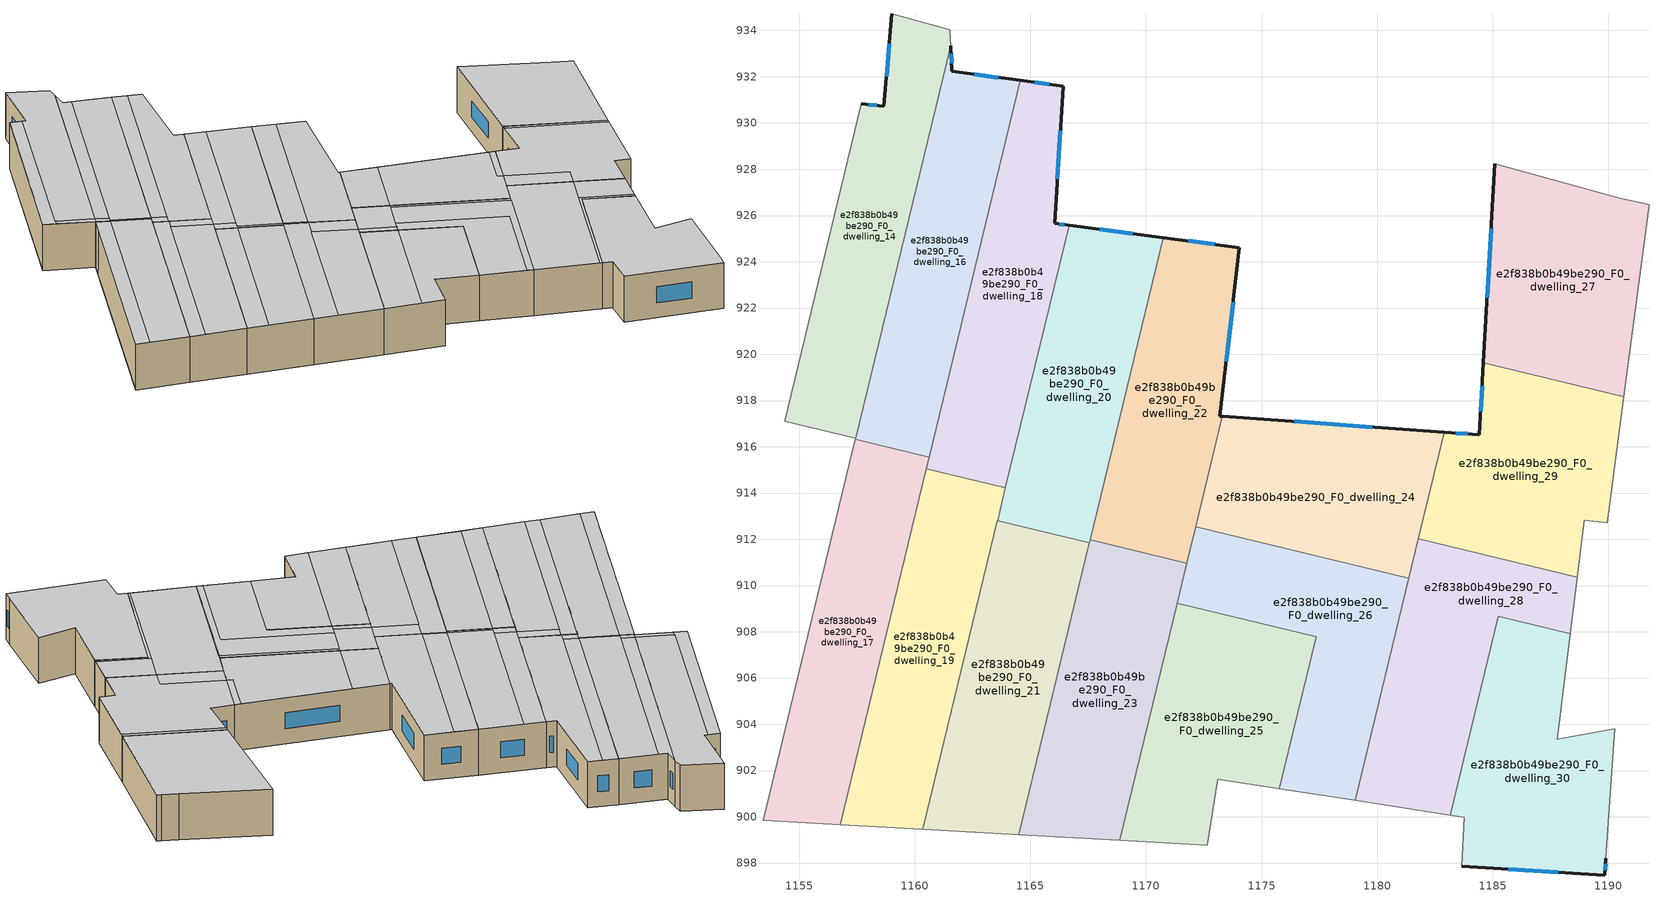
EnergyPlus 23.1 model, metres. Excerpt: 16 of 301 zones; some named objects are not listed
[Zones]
e2f838b0b49be290_F0_dwelling_14
 floor ground (EU_floor_Construction): 1161.52,934.03 1161.56,933.35 1157.44,916.37 1154.37,917.11 1157.69,930.83 1158.67,930.73 1159.01,934.72 z0
 wall outside (EU_wall_Construction): 1159.01,934.72 1158.67,930.73 1157.69,930.83 z0:3
 wall adiabatic (EU_wall_Construction): 1161.56,933.35 1161.52,934.03 1159.01,934.72 z0:3
 wall to e2f838b0b49be290_F0_dwelling_12 (EU_wall_Construction): 1157.69,930.83 1154.37,917.11 1157.44,916.37 z0:3
 wall to e2f838b0b49be290_F0_dwelling_16 (EU_wall_Construction): 1157.44,916.37 1161.56,933.35 z0:3
 window (EU_Window_Construction): 1158.35,930.76 1158.01,930.8 / 1158.9,933.42 1158.78,932.03 z0.98:2.02
 ceiling to e2f838b0b49be290_F1_dwelling_14 (EU_floor_Construction): 1157.53,916.72 1161.56,933.35 1161.52,934.03 1159.01,934.72 1158.67,930.73 1158.48,930.75 1155.22,917.28 z3
 ceiling to e2f838b0b49be290_F1_dwelling_12 (EU_floor_Construction): 1155.14,916.93 1158.48,930.75 1157.69,930.83 1154.37,917.11 z3
 ceiling to e2f838b0b49be290_F1_dwelling_15 (EU_floor_Construction): 1157.44,916.37 1157.53,916.72 1155.22,917.28 1155.14,916.93 z3
e2f838b0b49be290_F0_dwelling_16
 floor ground (EU_floor_Construction): 1164.57,931.84 1160.62,915.54 1157.43,916.32 1161.56,933.35 1161.61,932.23 z0
 wall outside (EU_wall_Construction): 1164.57,931.84 1161.61,932.23 1161.56,933.35 z0:3
 wall to e2f838b0b49be290_F0_dwelling_17 (EU_wall_Construction): 1157.43,916.32 1160.62,915.54 z0:3
 wall to e2f838b0b49be290_F0_dwelling_18 (EU_wall_Construction): 1160.62,915.54 1164.57,931.84 z0:3
 wall to e2f838b0b49be290_F0_dwelling_12 (EU_wall_Construction): 1157.44,916.37 1157.43,916.32 z0:3
 window (EU_Window_Construction): 1163.61,931.97 1162.57,932.1 / 1161.59,932.59 1161.57,932.98 z0.98:2.02
 ceiling to e2f838b0b49be290_F1_dwelling_16 (EU_floor_Construction): 1160.65,915.65 1164.57,931.84 1162.16,932.16 1158.3,916.22 z3
 ceiling to e2f838b0b49be290_F1_dwelling_14 (EU_floor_Construction): 1158.37,916.52 1162.16,932.16 1161.61,932.23 1161.56,933.35 1157.53,916.72 z3
 ceiling to e2f838b0b49be290_F1_dwelling_17 (EU_floor_Construction): 1160.62,915.54 1160.65,915.65 1158.3,916.22 1158.27,916.11 z3
 ceiling to e2f838b0b49be290_F1_dwelling_15 (EU_floor_Construction): 1158.27,916.11 1158.37,916.52 1157.53,916.72 1157.43,916.32 z3
e2f838b0b49be290_F0_dwelling_17
 floor ground (EU_floor_Construction): 1160.62,915.54 1156.77,899.66 1153.44,899.85 1157.43,916.32 z0
 wall adiabatic (EU_wall_Construction): 1153.44,899.85 1156.77,899.66 z0:3
 wall to e2f838b0b49be290_F0_dwelling_15 (EU_wall_Construction): 1157.2,915.35 1153.44,899.85 z0:3
 wall to e2f838b0b49be290_F0_dwelling_19 (EU_wall_Construction): 1156.77,899.66 1160.5,915.06 z0:3
 wall to e2f838b0b49be290_F0_dwelling_12 (EU_wall_Construction): 1157.43,916.32 1157.2,915.35 z0:3
 wall to e2f838b0b49be290_F0_dwelling_18 (EU_wall_Construction): 1160.5,915.06 1160.62,915.54 z0:3
 ceiling to e2f838b0b49be290_F1_dwelling_17 (EU_floor_Construction): 1156.77,899.66 1160.62,915.54 1158.27,916.11 1154.32,899.8 z3
 ceiling to e2f838b0b49be290_F1_dwelling_15 (EU_floor_Construction): 1154.32,899.8 1158.27,916.11 1157.43,916.32 1153.44,899.85 z3
e2f838b0b49be290_F0_dwelling_18
 floor ground (EU_floor_Construction): 1166.42,931.6 1166.05,925.66 1166.67,925.58 1163.93,914.23 1160.5,915.06 1164.57,931.84 z0
 wall outside (EU_wall_Construction): 1166.67,925.58 1166.05,925.66 1166.42,931.6 1164.57,931.84 z0:3
 wall to e2f838b0b49be290_F0_dwelling_19 (EU_wall_Construction): 1160.5,915.06 1163.93,914.23 z0:3
 wall to e2f838b0b49be290_F0_dwelling_20 (EU_wall_Construction): 1163.93,914.23 1166.67,925.58 z0:3
 window (EU_Window_Construction): 1166.17,927.59 1166.3,929.67 / 1166.47,925.6 1166.25,925.63 / 1165.82,931.68 1165.17,931.76 z0.98:2.02
 ceiling to e2f838b0b49be290_F1_dwelling_18 (EU_floor_Construction): 1163.93,914.23 1166.67,925.58 1166.05,925.66 1166.42,931.6 1165.56,931.71 1161.47,914.83 z3
 ceiling to e2f838b0b49be290_F1_dwelling_16 (EU_floor_Construction): 1161.61,915.42 1165.56,931.71 1164.57,931.84 1160.65,915.65 z3
 ceiling to e2f838b0b49be290_F1_dwelling_17 (EU_floor_Construction): 1161.47,914.83 1161.61,915.42 1160.65,915.65 1160.5,915.06 z3
e2f838b0b49be290_F0_dwelling_19
 floor ground (EU_floor_Construction): 1163.93,914.23 1160.35,899.46 1156.77,899.66 1160.5,915.06 z0
 wall adiabatic (EU_wall_Construction): 1156.77,899.66 1160.35,899.46 z0:3
 wall to e2f838b0b49be290_F0_dwelling_21 (EU_wall_Construction): 1160.35,899.46 1163.58,912.81 z0:3
 wall to e2f838b0b49be290_F0_dwelling_20 (EU_wall_Construction): 1163.58,912.81 1163.93,914.23 z0:3
 ceiling to e2f838b0b49be290_F1_dwelling_19 (EU_floor_Construction): 1160.35,899.46 1163.74,913.47 1161.28,914.07 1157.78,899.61 z3
 ceiling to e2f838b0b49be290_F1_dwelling_17 (EU_floor_Construction): 1157.78,899.61 1161.47,914.83 1160.5,915.06 1156.77,899.66 z3
 ceiling to e2f838b0b49be290_F1_dwelling_18 (EU_floor_Construction): 1163.74,913.47 1163.93,914.23 1161.47,914.83 1161.28,914.07 z3
e2f838b0b49be290_F0_dwelling_20
 floor ground (EU_floor_Construction): 1170.75,925.04 1167.56,911.85 1163.58,912.81 1166.67,925.58 z0
 wall outside (EU_wall_Construction): 1170.75,925.04 1166.67,925.58 z0:3
 wall to e2f838b0b49be290_F0_dwelling_21 (EU_wall_Construction): 1163.58,912.81 1167.56,911.85 z0:3
 wall to e2f838b0b49be290_F0_dwelling_22 (EU_wall_Construction): 1167.59,911.98 1170.75,925.04 z0:3
 wall to e2f838b0b49be290_F0_dwelling_23 (EU_wall_Construction): 1167.56,911.85 1167.59,911.98 z0:3
 window (EU_Window_Construction): 1169.43,925.21 1168,925.4 z0.98:2.02
 ceiling to e2f838b0b49be290_F1_dwelling_20 (EU_floor_Construction): 1167.61,912.05 1170.75,925.04 1168.03,925.4 1164.95,912.69 z3
 ceiling to e2f838b0b49be290_F1_dwelling_18 (EU_floor_Construction): 1165.06,913.15 1168.03,925.4 1166.67,925.58 1163.74,913.47 z3
 ceiling to e2f838b0b49be290_F1_dwelling_19 (EU_floor_Construction): 1164.9,912.49 1165.06,913.15 1163.74,913.47 1163.58,912.81 z3
 ceiling to e2f838b0b49be290_F1_dwelling_21 (EU_floor_Construction): 1167.56,911.85 1167.61,912.05 1164.95,912.69 1164.9,912.49 z3
e2f838b0b49be290_F0_dwelling_21
 floor ground (EU_floor_Construction): 1167.56,911.85 1164.5,899.23 1160.35,899.46 1163.58,912.81 z0
 wall adiabatic (EU_wall_Construction): 1160.35,899.46 1164.5,899.23 z0:3
 wall to e2f838b0b49be290_F0_dwelling_23 (EU_wall_Construction): 1164.5,899.23 1167.56,911.85 z0:3
 ceiling to e2f838b0b49be290_F1_dwelling_21 (EU_floor_Construction): 1164.5,899.23 1167.56,911.85 1164.9,912.49 1161.73,899.39 z3
 ceiling to e2f838b0b49be290_F1_dwelling_19 (EU_floor_Construction): 1161.73,899.39 1164.9,912.49 1163.58,912.81 1160.35,899.46 z3
e2f838b0b49be290_F0_dwelling_22
 floor ground (EU_floor_Construction): 1174.04,924.61 1173.2,917.33 1173.3,917.32 1171.76,910.97 1167.59,911.98 1170.75,925.04 z0
 wall outside (EU_wall_Construction): 1173.3,917.32 1173.2,917.33 1174.04,924.61 1170.75,925.04 z0:3
 wall to e2f838b0b49be290_F0_dwelling_23 (EU_wall_Construction): 1167.59,911.98 1171.76,910.97 z0:3
 wall to e2f838b0b49be290_F0_dwelling_24 (EU_wall_Construction): 1172.14,912.55 1173.3,917.32 z0:3
 wall to e2f838b0b49be290_F0_dwelling_26 (EU_wall_Construction): 1171.76,910.97 1172.14,912.55 z0:3
 window (EU_Window_Construction): 1173.47,919.7 1173.77,922.24 / 1172.97,924.75 1171.82,924.9 z0.98:2.02
 ceiling to e2f838b0b49be290_F1_dwelling_22 (EU_floor_Construction): 1171.76,910.97 1173.3,917.32 1173.2,917.33 1174.04,924.61 1172.26,924.84 1169.06,911.63 z3
 ceiling to e2f838b0b49be290_F1_dwelling_20 (EU_floor_Construction): 1169.07,911.69 1172.26,924.84 1170.75,925.04 1167.61,912.05 z3
 ceiling to e2f838b0b49be290_F1_dwelling_21 (EU_floor_Construction): 1169.06,911.63 1169.07,911.69 1167.61,912.05 1167.59,911.98 z3
e2f838b0b49be290_F0_dwelling_23
 floor ground (EU_floor_Construction): 1171.76,910.97 1168.86,898.99 1164.5,899.23 1167.59,911.98 z0
 wall adiabatic (EU_wall_Construction): 1164.5,899.23 1168.86,898.99 z0:3
 wall to e2f838b0b49be290_F0_dwelling_25 (EU_wall_Construction): 1168.86,898.99 1171.34,909.24 z0:3
 wall to e2f838b0b49be290_F0_dwelling_26 (EU_wall_Construction): 1171.34,909.24 1171.76,910.97 z0:3
 ceiling to e2f838b0b49be290_F1_dwelling_23 (EU_floor_Construction): 1168.86,898.99 1171.45,909.7 1168.75,910.36 1166.04,899.15 z3
 ceiling to e2f838b0b49be290_F1_dwelling_21 (EU_floor_Construction): 1166.04,899.15 1169.06,911.63 1167.59,911.98 1164.5,899.23 z3
 ceiling to e2f838b0b49be290_F1_dwelling_22 (EU_floor_Construction): 1171.45,909.7 1171.76,910.97 1169.06,911.63 1168.75,910.36 z3
e2f838b0b49be290_F0_dwelling_24
 floor ground (EU_floor_Construction): 1182.9,916.63 1181.37,910.31 1172.14,912.55 1173.3,917.32 z0
 wall outside (EU_wall_Construction): 1182.9,916.63 1173.3,917.32 z0:3
 wall to e2f838b0b49be290_F0_dwelling_26 (EU_wall_Construction): 1172.14,912.55 1181.37,910.31 z0:3
 wall to e2f838b0b49be290_F0_dwelling_29 (EU_wall_Construction): 1181.78,912.02 1182.9,916.63 z0:3
 wall to e2f838b0b49be290_F0_dwelling_28 (EU_wall_Construction): 1181.37,910.31 1181.78,912.02 z0:3
 window (EU_Window_Construction): 1179.78,916.85 1176.42,917.1 z0.98:2.02
 ceiling to e2f838b0b49be290_F1_dwelling_24 (EU_floor_Construction): 1181.37,910.31 1182.1,913.34 1181.72,913.43 1182.5,916.66 1175.65,917.15 1174.4,912 z3
 ceiling to e2f838b0b49be290_F1_dwelling_22 (EU_floor_Construction): 1174.4,912 1175.65,917.15 1173.3,917.32 1172.14,912.55 z3
 ceiling to e2f838b0b49be290_F1_dwelling_28 (EU_floor_Construction): 1182.1,913.34 1182.9,916.63 1182.5,916.66 1181.72,913.43 z3
e2f838b0b49be290_F0_dwelling_25
 floor ground (EU_floor_Construction): 1177.36,907.79 1175.77,901.21 1173.1,901.62 1172.64,898.78 1168.86,898.99 1171.34,909.24 z0
 wall to e2f838b0b49be290_F0_dwelling_26 (EU_wall_Construction): 1175.77,901.21 1177.36,907.79 1171.34,909.24 z0:3
 wall adiabatic (EU_wall_Construction): 1168.86,898.99 1172.64,898.78 1173.1,901.62 1175.77,901.21 z0:3
 ceiling to e2f838b0b49be290_F1_dwelling_25 (EU_floor_Construction): 1175.77,901.21 1177.36,907.79 1173.6,908.7 1171.22,898.86 1172.64,898.78 1173.1,901.62 z3
 ceiling to e2f838b0b49be290_F1_dwelling_23 (EU_floor_Construction): 1171.22,898.86 1173.6,908.7 1171.34,909.24 1168.86,898.99 z3
e2f838b0b49be290_F0_dwelling_26
 floor ground (EU_floor_Construction): 1181.37,910.31 1179.04,900.71 1175.77,901.21 1177.36,907.79 1171.34,909.24 1172.14,912.55 z0
 wall adiabatic (EU_wall_Construction): 1175.77,901.21 1179.04,900.71 z0:3
 wall to e2f838b0b49be290_F0_dwelling_28 (EU_wall_Construction): 1179.04,900.71 1181.37,910.31 z0:3
 ceiling to e2f838b0b49be290_F1_dwelling_27 (EU_floor_Construction): 1179.04,900.71 1181.3,910.05 1174.33,911.74 1173.82,909.62 1180.41,908.02 1178.65,900.77 z3
 ceiling to e2f838b0b49be290_F1_dwelling_25 (EU_floor_Construction): 1178.65,900.77 1180.41,908.02 1173.82,909.62 1173.6,908.7 1177.36,907.79 1175.77,901.21 z3
 ceiling to e2f838b0b49be290_F1_dwelling_23 (EU_floor_Construction): 1173.6,908.7 1173.71,909.16 1171.45,909.7 1171.34,909.24 z3
 ceiling to e2f838b0b49be290_F1_dwelling_22 (EU_floor_Construction): 1173.71,909.16 1174.4,912 1172.14,912.55 1171.45,909.7 z3
 ceiling to e2f838b0b49be290_F1_dwelling_24 (EU_floor_Construction): 1181.3,910.05 1181.37,910.31 1174.4,912 1174.34,911.74 z3
e2f838b0b49be290_F0_dwelling_27
 floor ground (EU_floor_Construction): 1191.51,926.52 1191.75,926.47 1190.67,918.17 1184.59,919.64 1185.08,928.23 1190.48,926.75 z0
 wall outside (EU_wall_Construction): 1185.08,928.23 1184.59,919.64 z0:3
 wall adiabatic (EU_wall_Construction): 1190.67,918.17 1191.75,926.47 1191.51,926.52 1190.48,926.75 1185.08,928.23 z0:3
 wall to e2f838b0b49be290_F0_dwelling_29 (EU_wall_Construction): 1184.59,919.64 1190.67,918.17 z0:3
 window (EU_Window_Construction): 1184.92,925.44 1184.75,922.43 z0.98:2.02
 ceiling to e2f838b0b49be290_F1_dwelling_26 (EU_floor_Construction): 1190.67,918.17 1191.75,926.47 1191.51,926.52 1190.48,926.75 1185.08,928.23 1184.59,919.64 z3
e2f838b0b49be290_F0_dwelling_28
 floor ground (EU_floor_Construction): 1188.65,910.36 1188.35,907.92 1185.23,908.67 1183.15,900.07 1179.04,900.71 1181.78,912.02 z0
 wall to e2f838b0b49be290_F0_dwelling_29 (EU_wall_Construction): 1188.65,910.36 1181.78,912.02 z0:3
 wall adiabatic (EU_wall_Construction): 1188.35,907.92 1188.65,910.36 / 1179.04,900.71 1183.15,900.07 z0:3
 wall to e2f838b0b49be290_F0_dwelling_30 (EU_wall_Construction): 1183.15,900.07 1185.23,908.67 1188.35,907.92 z0:3
 ceiling to e2f838b0b49be290_F1_dwelling_28 (EU_floor_Construction): 1188.37,908.11 1188.65,910.36 1185.68,911.08 1185.15,908.89 z3
 ceiling to e2f838b0b49be290_F1_dwelling_29 (EU_floor_Construction): 1183.15,900.07 1185.23,908.67 1188.35,907.92 1188.37,908.11 1185.15,908.89 1183.02,900.09 z3
 ceiling adiabatic (EU_roof_Construction): 1183.02,900.09 1185.68,911.08 1181.78,912.02 1179.04,900.71 z3
e2f838b0b49be290_F0_dwelling_29
 floor ground (EU_floor_Construction): 1190.67,918.17 1189.96,912.72 1188.95,912.83 1188.65,910.36 1181.78,912.02 1182.9,916.63 1184.41,916.52 1184.59,919.64 z0
 wall outside (EU_wall_Construction): 1184.59,919.64 1184.41,916.52 1182.9,916.63 z0:3
 wall adiabatic (EU_wall_Construction): 1188.65,910.36 1188.95,912.83 1189.96,912.72 1190.67,918.17 z0:3
 window (EU_Window_Construction): 1183.92,916.55 1183.39,916.59 / 1184.53,918.63 1184.47,917.53 z0.98:2.02
 ceiling to e2f838b0b49be290_F1_dwelling_28 (EU_floor_Construction): 1188.65,910.36 1188.95,912.83 1189.96,912.72 1190.63,917.92 1184.58,919.38 1184.41,916.52 1182.9,916.63 1182.1,913.34 1186,912.39 1185.68,911.08 z3
 ceiling to e2f838b0b49be290_F1_dwelling_26 (EU_floor_Construction): 1190.63,917.92 1190.67,918.17 1184.59,919.64 1184.58,919.38 z3
 ceiling to e2f838b0b49be290_F1_dwelling_24 (EU_floor_Construction): 1185.68,911.08 1186,912.39 1182.1,913.34 1181.78,912.02 z3
e2f838b0b49be290_F0_dwelling_30
 floor ground (EU_floor_Construction): 1188.35,907.92 1187.79,903.35 1190.26,903.8 1189.89,898.21 1189.84,897.48 1183.65,897.87 1183.77,899.98 1183.15,900.07 1185.23,908.67 z0
 wall outside (EU_wall_Construction): 1183.65,897.87 1189.84,897.48 1189.89,898.21 z0:3
 wall adiabatic (EU_wall_Construction): 1189.89,898.21 1190.26,903.8 1187.79,903.35 1188.35,907.92 / 1183.15,900.07 1183.77,899.98 1183.65,897.87 z0:3
 window (EU_Window_Construction): 1189.86,897.72 1189.87,897.97 / 1185.66,897.74 1187.83,897.6 z0.98:2.02
 ceiling to e2f838b0b49be290_F1_dwelling_29 (EU_floor_Construction): 1189.84,897.48 1189.89,898.21 1190.26,903.8 1187.79,903.35 1188.35,907.92 1185.23,908.67 1183.15,900.07 1183.77,899.98 1183.65,897.87 z3
[Building]
EU S2 Campaign: North Axis=0; Terrain=City; Solar Distribution=FullExterior
[Site:Location]
Bologna: Latitude=44.5; Longitude=11.25; Time Zone=1; Elevation=37
[SizingPeriod:WeatherFileDays]
AnnualSizingPeriod: Begin Month=1; Begin Day of Month=1; End Month=12; End Day of Month=31; Day of Week for Start Day=Monday; Use Weather File Daylight Saving Period=No; Use Weather File Rain and Snow Indicators=No
[MATERIAL]
EU_InternalMass_Material: Roughness=MediumRough; Thickness=0.1; Conductivity=1; Density=1800; Specific Heat=900; Thermal Absorptance=0.9; Solar Absorptance=0.7; Visible Absorptance=0.7
[MATERIAL:NOMASS] Roughness=MediumRough; Thermal Absorptance=0.9; Solar Absorptance=0.7; Visible Absorptance=0.7
Name | Thermal Resistance
EU_wall_NoMass | 0.905828
EU_roof_NoMass | 0.37593
EU_floor_NoMass | 0.67114
[WINDOWMATERIAL:SIMPLEGLAZINGSYSTEM]
EU_Window_SimpleGlazing: UFactor=4.52486; Solar Heat Gain Coefficient=0.85; Visible Transmittance=0.85
[CONSTRUCTION]
EU_wall_Construction: EU_wall_NoMass
EU_roof_Construction: EU_roof_NoMass
EU_floor_Construction: EU_floor_NoMass
EU_Window_Construction: EU_Window_SimpleGlazing
EU_InternalMass_Construction: EU_InternalMass_Material
[ZONE] Type=1; Multiplier=1; Ceiling Height=autocalculate; Floor Area=autocalculate; Part of Total Floor Area=Yes
Name | Volume
e2f838b0b49be290_F0_dwelling_14 | 163.856
e2f838b0b49be290_F0_dwelling_16 | 163.905
e2f838b0b49be290_F0_dwelling_17 | 163.89
e2f838b0b49be290_F0_dwelling_18 | 163.912
e2f838b0b49be290_F0_dwelling_19 | 163.937
e2f838b0b49be290_F0_dwelling_20 | 163.925
e2f838b0b49be290_F0_dwelling_21 | 163.915
e2f838b0b49be290_F0_dwelling_22 | 163.889
e2f838b0b49be290_F0_dwelling_23 | 163.887
e2f838b0b49be290_F0_dwelling_24 | 162.411
e2f838b0b49be290_F0_dwelling_25 | 163.903
e2f838b0b49be290_F0_dwelling_26 | 162.401
e2f838b0b49be290_F0_dwelling_27 | 164.665
e2f838b0b49be290_F0_dwelling_28 | 164.937
e2f838b0b49be290_F0_dwelling_29 | 165.152
e2f838b0b49be290_F0_dwelling_30 | 163.908
[INTERNALMASS] Construction=EU_InternalMass_Construction
Name | Zone or ZoneList | Surface Area
e2f838b0b49be290_F0_dwelling_14_EU_InternalMass | e2f838b0b49be290_F0_dwelling_14 | 54.6184
e2f838b0b49be290_F0_dwelling_16_EU_InternalMass | e2f838b0b49be290_F0_dwelling_16 | 54.6358
e2f838b0b49be290_F0_dwelling_17_EU_InternalMass | e2f838b0b49be290_F0_dwelling_17 | 54.6296
e2f838b0b49be290_F0_dwelling_18_EU_InternalMass | e2f838b0b49be290_F0_dwelling_18 | 54.6375
e2f838b0b49be290_F0_dwelling_19_EU_InternalMass | e2f838b0b49be290_F0_dwelling_19 | 54.6467
e2f838b0b49be290_F0_dwelling_20_EU_InternalMass | e2f838b0b49be290_F0_dwelling_20 | 54.6423
e2f838b0b49be290_F0_dwelling_21_EU_InternalMass | e2f838b0b49be290_F0_dwelling_21 | 54.6383
e2f838b0b49be290_F0_dwelling_22_EU_InternalMass | e2f838b0b49be290_F0_dwelling_22 | 54.6295
e2f838b0b49be290_F0_dwelling_23_EU_InternalMass | e2f838b0b49be290_F0_dwelling_23 | 54.629
e2f838b0b49be290_F0_dwelling_24_EU_InternalMass | e2f838b0b49be290_F0_dwelling_24 | 54.1357
e2f838b0b49be290_F0_dwelling_25_EU_InternalMass | e2f838b0b49be290_F0_dwelling_25 | 54.6332
e2f838b0b49be290_F0_dwelling_26_EU_InternalMass | e2f838b0b49be290_F0_dwelling_26 | 54.1338
e2f838b0b49be290_F0_dwelling_27_EU_InternalMass | e2f838b0b49be290_F0_dwelling_27 | 54.8907
e2f838b0b49be290_F0_dwelling_28_EU_InternalMass | e2f838b0b49be290_F0_dwelling_28 | 54.9719
e2f838b0b49be290_F0_dwelling_29_EU_InternalMass | e2f838b0b49be290_F0_dwelling_29 | 55.0543
e2f838b0b49be290_F0_dwelling_30_EU_InternalMass | e2f838b0b49be290_F0_dwelling_30 | 54.6356
[OTHEREQUIPMENT] Fuel Type=Electricity; Design Level Calculation Method=Watts/Area; Power per Zone Floor Area=1; Fraction Latent=0; Fraction Radiant=0; Fraction Lost=0; Carbon Dioxide Generation Rate=0; EndUse Subcategory=EU_Step8_InternalGains
Name | Zone or ZoneList or Space or SpaceList | Schedule
EU_Step8_InternalGain_e2f838b0b49be290_F0_dwelling_14_f000 | e2f838b0b49be290_F0_dwelling_14 | EU_Step8_GainSchedule_e2f838b0b49be290_F0_dwelling_14_f000
EU_Step8_InternalGain_e2f838b0b49be290_F0_dwelling_16_f000 | e2f838b0b49be290_F0_dwelling_16 | EU_Step8_GainSchedule_e2f838b0b49be290_F0_dwelling_16_f000
EU_Step8_InternalGain_e2f838b0b49be290_F0_dwelling_17_f000 | e2f838b0b49be290_F0_dwelling_17 | EU_Step8_GainSchedule_e2f838b0b49be290_F0_dwelling_17_f000
EU_Step8_InternalGain_e2f838b0b49be290_F0_dwelling_18_f000 | e2f838b0b49be290_F0_dwelling_18 | EU_Step8_GainSchedule_e2f838b0b49be290_F0_dwelling_18_f000
EU_Step8_InternalGain_e2f838b0b49be290_F0_dwelling_19_f000 | e2f838b0b49be290_F0_dwelling_19 | EU_Step8_GainSchedule_e2f838b0b49be290_F0_dwelling_19_f000
EU_Step8_InternalGain_e2f838b0b49be290_F0_dwelling_20_f000 | e2f838b0b49be290_F0_dwelling_20 | EU_Step8_GainSchedule_e2f838b0b49be290_F0_dwelling_20_f000
EU_Step8_InternalGain_e2f838b0b49be290_F0_dwelling_21_f000 | e2f838b0b49be290_F0_dwelling_21 | EU_Step8_GainSchedule_e2f838b0b49be290_F0_dwelling_21_f000
EU_Step8_InternalGain_e2f838b0b49be290_F0_dwelling_22_f000 | e2f838b0b49be290_F0_dwelling_22 | EU_Step8_GainSchedule_e2f838b0b49be290_F0_dwelling_22_f000
EU_Step8_InternalGain_e2f838b0b49be290_F0_dwelling_23_f000 | e2f838b0b49be290_F0_dwelling_23 | EU_Step8_GainSchedule_e2f838b0b49be290_F0_dwelling_23_f000
EU_Step8_InternalGain_e2f838b0b49be290_F0_dwelling_24_f000 | e2f838b0b49be290_F0_dwelling_24 | EU_Step8_GainSchedule_e2f838b0b49be290_F0_dwelling_24_f000
EU_Step8_InternalGain_e2f838b0b49be290_F0_dwelling_25_f000 | e2f838b0b49be290_F0_dwelling_25 | EU_Step8_GainSchedule_e2f838b0b49be290_F0_dwelling_25_f000
EU_Step8_InternalGain_e2f838b0b49be290_F0_dwelling_26_f000 | e2f838b0b49be290_F0_dwelling_26 | EU_Step8_GainSchedule_e2f838b0b49be290_F0_dwelling_26_f000
EU_Step8_InternalGain_e2f838b0b49be290_F0_dwelling_27_f000 | e2f838b0b49be290_F0_dwelling_27 | EU_Step8_GainSchedule_e2f838b0b49be290_F0_dwelling_27_f000
EU_Step8_InternalGain_e2f838b0b49be290_F0_dwelling_28_f000 | e2f838b0b49be290_F0_dwelling_28 | EU_Step8_GainSchedule_e2f838b0b49be290_F0_dwelling_28_f000
EU_Step8_InternalGain_e2f838b0b49be290_F0_dwelling_29_f000 | e2f838b0b49be290_F0_dwelling_29 | EU_Step8_GainSchedule_e2f838b0b49be290_F0_dwelling_29_f000
EU_Step8_InternalGain_e2f838b0b49be290_F0_dwelling_30_f000 | e2f838b0b49be290_F0_dwelling_30 | EU_Step8_GainSchedule_e2f838b0b49be290_F0_dwelling_30_f000
[ZONEVENTILATION:DESIGNFLOWRATE] Schedule=EU_AlwaysOn; Design Flow Rate Calculation Method=AirChanges/Hour; Air Changes per Hour=0.73129; Ventilation Type=Natural; Fan Pressure Rise=0; Fan Total Efficiency=1; Constant Term Coefficient=1; Temperature Term Coefficient=0; Velocity Term Coefficient=0; Velocity Squared Term Coefficient=0; Minimum Indoor Temperature=-100; Maximum Indoor Temperature=100; Delta Temperature=-100; Minimum Outdoor Temperature=-100; Maximum Outdoor Temperature=100; Maximum Wind Speed=40
Name | Zone or ZoneList or Space or SpaceList
EU_ConstantAir_e2f838b0b49be290_F0_dwelling_14 | e2f838b0b49be290_F0_dwelling_14
EU_ConstantAir_e2f838b0b49be290_F0_dwelling_16 | e2f838b0b49be290_F0_dwelling_16
EU_ConstantAir_e2f838b0b49be290_F0_dwelling_17 | e2f838b0b49be290_F0_dwelling_17
EU_ConstantAir_e2f838b0b49be290_F0_dwelling_18 | e2f838b0b49be290_F0_dwelling_18
EU_ConstantAir_e2f838b0b49be290_F0_dwelling_19 | e2f838b0b49be290_F0_dwelling_19
EU_ConstantAir_e2f838b0b49be290_F0_dwelling_20 | e2f838b0b49be290_F0_dwelling_20
EU_ConstantAir_e2f838b0b49be290_F0_dwelling_21 | e2f838b0b49be290_F0_dwelling_21
EU_ConstantAir_e2f838b0b49be290_F0_dwelling_22 | e2f838b0b49be290_F0_dwelling_22
EU_ConstantAir_e2f838b0b49be290_F0_dwelling_23 | e2f838b0b49be290_F0_dwelling_23
EU_ConstantAir_e2f838b0b49be290_F0_dwelling_24 | e2f838b0b49be290_F0_dwelling_24
EU_ConstantAir_e2f838b0b49be290_F0_dwelling_25 | e2f838b0b49be290_F0_dwelling_25
EU_ConstantAir_e2f838b0b49be290_F0_dwelling_26 | e2f838b0b49be290_F0_dwelling_26
EU_ConstantAir_e2f838b0b49be290_F0_dwelling_27 | e2f838b0b49be290_F0_dwelling_27
EU_ConstantAir_e2f838b0b49be290_F0_dwelling_28 | e2f838b0b49be290_F0_dwelling_28
EU_ConstantAir_e2f838b0b49be290_F0_dwelling_29 | e2f838b0b49be290_F0_dwelling_29
EU_ConstantAir_e2f838b0b49be290_F0_dwelling_30 | e2f838b0b49be290_F0_dwelling_30
[HVACTEMPLATE:ZONE:IDEALLOADSAIRSYSTEM] System Availability Schedule=EU_AlwaysOn; Maximum Heating Supply Air Temperature=50; Minimum Cooling Supply Air Temperature=13; Maximum Heating Supply Air Humidity Ratio=0.0156; Minimum Cooling Supply Air Humidity Ratio=0.0077; Heating Limit=NoLimit; Cooling Limit=NoLimit; Heating Availability Schedule=EU_AlwaysOn; Cooling Availability Schedule=EU_CoolingOff; Dehumidification Control Type=ConstantSensibleHeatRatio; Cooling Sensible Heat Ratio=0.7; Dehumidification Setpoint=60; Humidification Control Type=None; Humidification Setpoint=30; Outdoor Air Method=None; Outdoor Air Flow Rate per Person=0.00944; Outdoor Air Flow Rate per Zone Floor Area=0; Outdoor Air Flow Rate per Zone=0; Demand Controlled Ventilation Type=None; Outdoor Air Economizer Type=NoEconomizer; Heat Recovery Type=None; Sensible Heat Recovery Effectiveness=0.7; Latent Heat Recovery Effectiveness=0.65
Name | Template Thermostat
e2f838b0b49be290_F0_dwelling_14 | EU_HeatOnly_e2f838b0b49be290_F0_dwelling_14
e2f838b0b49be290_F0_dwelling_16 | EU_HeatOnly_e2f838b0b49be290_F0_dwelling_16
e2f838b0b49be290_F0_dwelling_17 | EU_HeatOnly_e2f838b0b49be290_F0_dwelling_17
e2f838b0b49be290_F0_dwelling_18 | EU_HeatOnly_e2f838b0b49be290_F0_dwelling_18
e2f838b0b49be290_F0_dwelling_19 | EU_HeatOnly_e2f838b0b49be290_F0_dwelling_19
e2f838b0b49be290_F0_dwelling_20 | EU_HeatOnly_e2f838b0b49be290_F0_dwelling_20
e2f838b0b49be290_F0_dwelling_21 | EU_HeatOnly_e2f838b0b49be290_F0_dwelling_21
e2f838b0b49be290_F0_dwelling_22 | EU_HeatOnly_e2f838b0b49be290_F0_dwelling_22
e2f838b0b49be290_F0_dwelling_23 | EU_HeatOnly_e2f838b0b49be290_F0_dwelling_23
e2f838b0b49be290_F0_dwelling_24 | EU_HeatOnly_e2f838b0b49be290_F0_dwelling_24
e2f838b0b49be290_F0_dwelling_25 | EU_HeatOnly_e2f838b0b49be290_F0_dwelling_25
e2f838b0b49be290_F0_dwelling_26 | EU_HeatOnly_e2f838b0b49be290_F0_dwelling_26
e2f838b0b49be290_F0_dwelling_27 | EU_HeatOnly_e2f838b0b49be290_F0_dwelling_27
e2f838b0b49be290_F0_dwelling_28 | EU_HeatOnly_e2f838b0b49be290_F0_dwelling_28
e2f838b0b49be290_F0_dwelling_29 | EU_HeatOnly_e2f838b0b49be290_F0_dwelling_29
e2f838b0b49be290_F0_dwelling_30 | EU_HeatOnly_e2f838b0b49be290_F0_dwelling_30
[SIZING:ZONE] Zone Cooling Design Supply Air Temperature Input Method=SupplyAirTemperature; Zone Cooling Design Supply Air Temperature=13; Zone Heating Design Supply Air Temperature Input Method=SupplyAirTemperature; Zone Heating Design Supply Air Temperature=50; Zone Cooling Design Supply Air Humidity Ratio=0.008; Zone Heating Design Supply Air Humidity Ratio=0.008; Cooling Design Air Flow Method=DesignDay; Cooling Design Air Flow Rate=0; Cooling Minimum Air Flow per Zone Floor Area=0.000762; Cooling Minimum Air Flow=0; Cooling Minimum Air Flow Fraction=0.2; Heating Design Air Flow Method=DesignDay; Heating Design Air Flow Rate=0; Heating Maximum Air Flow per Zone Floor Area=0.002032; Heating Maximum Air Flow=0.141576; Heating Maximum Air Flow Fraction=0.3; Account for Dedicated Outdoor Air System=No; Dedicated Outdoor Air System Control Strategy=NeutralSupplyAir; Dedicated Outdoor Air Low Setpoint Temperature for Design=autosize; Dedicated Outdoor Air High Setpoint Temperature for Design=autosize; Zone Load Sizing Method=Sensible Load Only No Latent Load; Zone Latent Cooling Design Supply Air Humidity Ratio Input Method=HumidityRatioDifference; Zone Cooling Design Supply Air Humidity Ratio Difference=0.005; Zone Latent Heating Design Supply Air Humidity Ratio Input Method=HumidityRatioDifference; Zone Humidification Design Supply Air Humidity Ratio Difference=0.005
e2f838b0b49be290_F0_dwelling_14; e2f838b0b49be290_F0_dwelling_16; e2f838b0b49be290_F0_dwelling_17; e2f838b0b49be290_F0_dwelling_18; e2f838b0b49be290_F0_dwelling_19; e2f838b0b49be290_F0_dwelling_20; e2f838b0b49be290_F0_dwelling_21; e2f838b0b49be290_F0_dwelling_22; e2f838b0b49be290_F0_dwelling_23; e2f838b0b49be290_F0_dwelling_24; e2f838b0b49be290_F0_dwelling_25; e2f838b0b49be290_F0_dwelling_26; e2f838b0b49be290_F0_dwelling_27; e2f838b0b49be290_F0_dwelling_28; e2f838b0b49be290_F0_dwelling_29; e2f838b0b49be290_F0_dwelling_30
[SCHEDULE:CONSTANT]
Name | Hourly Value
EU_AlwaysOn | 1
EU_CoolingOff | 0
[SCHEDULE:FILE] Column Number=1; Rows to Skip at Top=0; Number of Hours of Data=8760; Column Separator=Comma; Interpolate to Timestep=No; Minutes per Item=60; Adjust Schedule for Daylight Savings=Yes
Name | File
EU_Step8_GainSchedule_e2f838b0b49be290_F0_dwelling_14_f000 | ../../schedules/e2f838b0b49be290/e2f838b0b49be290_F0_dwelling_14_f000_gain.csv
EU_Step8_GainSchedule_e2f838b0b49be290_F0_dwelling_16_f000 | ../../schedules/e2f838b0b49be290/e2f838b0b49be290_F0_dwelling_16_f000_gain.csv
EU_Step8_GainSchedule_e2f838b0b49be290_F0_dwelling_17_f000 | ../../schedules/e2f838b0b49be290/e2f838b0b49be290_F0_dwelling_17_f000_gain.csv
EU_Step8_GainSchedule_e2f838b0b49be290_F0_dwelling_18_f000 | ../../schedules/e2f838b0b49be290/e2f838b0b49be290_F0_dwelling_18_f000_gain.csv
EU_Step8_GainSchedule_e2f838b0b49be290_F0_dwelling_19_f000 | ../../schedules/e2f838b0b49be290/e2f838b0b49be290_F0_dwelling_19_f000_gain.csv
EU_Step8_GainSchedule_e2f838b0b49be290_F0_dwelling_20_f000 | ../../schedules/e2f838b0b49be290/e2f838b0b49be290_F0_dwelling_20_f000_gain.csv
EU_Step8_GainSchedule_e2f838b0b49be290_F0_dwelling_21_f000 | ../../schedules/e2f838b0b49be290/e2f838b0b49be290_F0_dwelling_21_f000_gain.csv
EU_Step8_GainSchedule_e2f838b0b49be290_F0_dwelling_22_f000 | ../../schedules/e2f838b0b49be290/e2f838b0b49be290_F0_dwelling_22_f000_gain.csv
EU_Step8_GainSchedule_e2f838b0b49be290_F0_dwelling_23_f000 | ../../schedules/e2f838b0b49be290/e2f838b0b49be290_F0_dwelling_23_f000_gain.csv
EU_Step8_GainSchedule_e2f838b0b49be290_F0_dwelling_24_f000 | ../../schedules/e2f838b0b49be290/e2f838b0b49be290_F0_dwelling_24_f000_gain.csv
EU_Step8_GainSchedule_e2f838b0b49be290_F0_dwelling_25_f000 | ../../schedules/e2f838b0b49be290/e2f838b0b49be290_F0_dwelling_25_f000_gain.csv
EU_Step8_GainSchedule_e2f838b0b49be290_F0_dwelling_26_f000 | ../../schedules/e2f838b0b49be290/e2f838b0b49be290_F0_dwelling_26_f000_gain.csv
EU_Step8_GainSchedule_e2f838b0b49be290_F0_dwelling_27_f000 | ../../schedules/e2f838b0b49be290/e2f838b0b49be290_F0_dwelling_27_f000_gain.csv
EU_Step8_GainSchedule_e2f838b0b49be290_F0_dwelling_28_f000 | ../../schedules/e2f838b0b49be290/e2f838b0b49be290_F0_dwelling_28_f000_gain.csv
EU_Step8_GainSchedule_e2f838b0b49be290_F0_dwelling_29_f000 | ../../schedules/e2f838b0b49be290/e2f838b0b49be290_F0_dwelling_29_f000_gain.csv
EU_Step8_GainSchedule_e2f838b0b49be290_F0_dwelling_30_f000 | ../../schedules/e2f838b0b49be290/e2f838b0b49be290_F0_dwelling_30_f000_gain.csv
